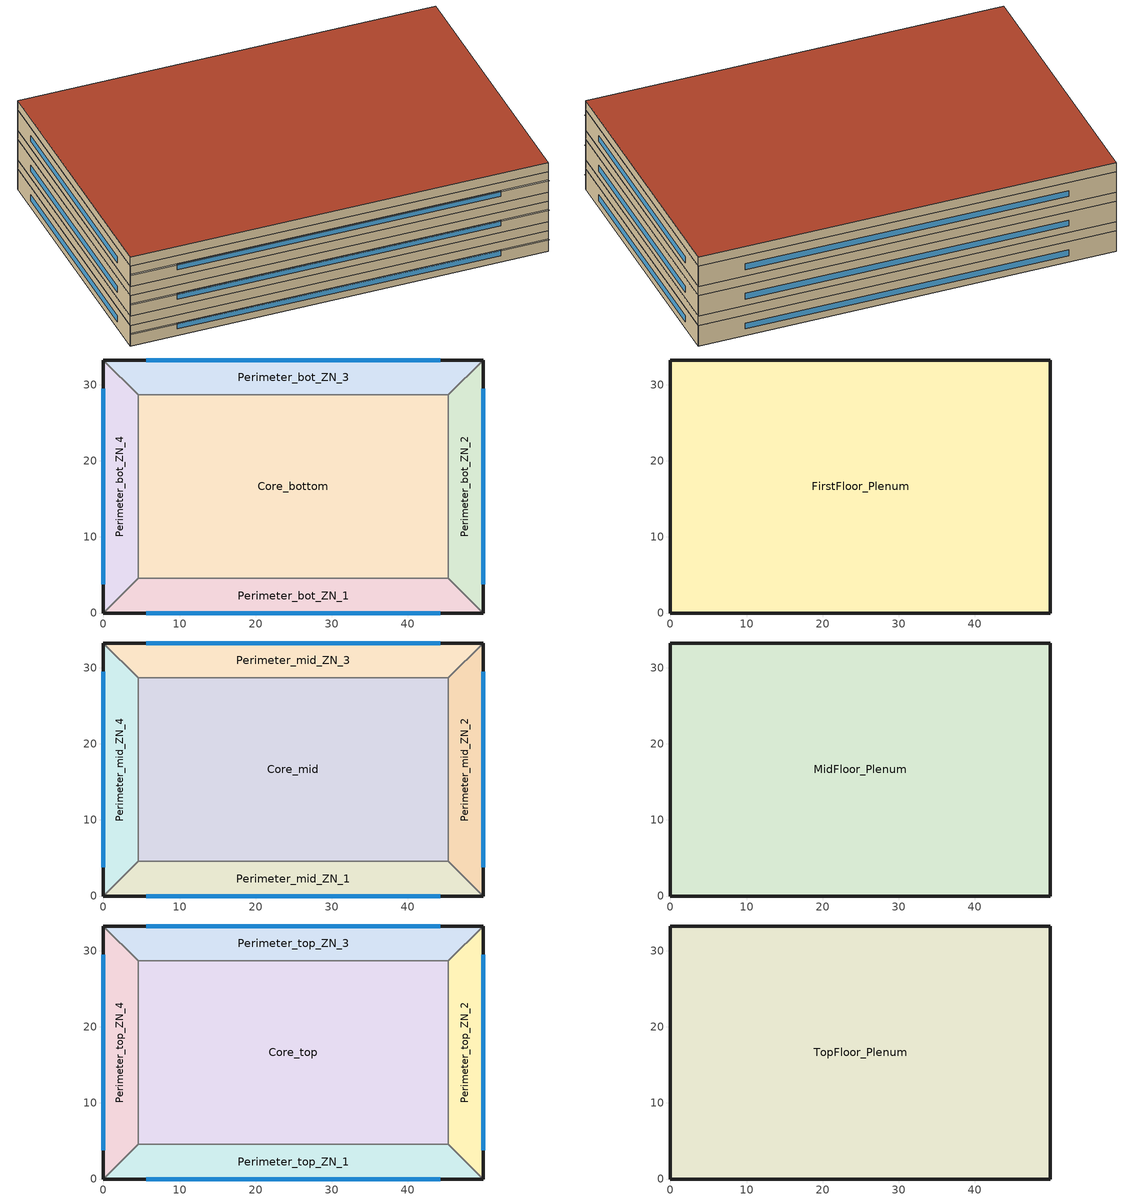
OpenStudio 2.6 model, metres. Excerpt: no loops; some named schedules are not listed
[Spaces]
Core_bottom
 floor ground: 45.34,28.7 45.34,4.57 4.57,4.57 4.57,28.7 z0
 wall to Perimeter_bot_ZN_1: 4.57,4.57 45.34,4.57 z0:2.74
 wall to Perimeter_bot_ZN_2: 45.34,4.57 45.34,28.7 z0:2.74
 wall to Perimeter_bot_ZN_4: 4.57,28.7 4.57,4.57 z0:2.74
 wall to Perimeter_bot_ZN_3: 45.34,28.7 4.57,28.7 z0:2.74
Perimeter_bot_ZN_2
 floor ground: 49.91,33.27 49.91,0 45.34,4.57 45.34,28.7 z0
 wall outside (BTAP-Ext-Wall-Mass:U-0.21-:{ "cond"=>0.19}): 49.91,0 49.91,33.27 z0:2.74
 wall to Perimeter_bot_ZN_1: 45.34,4.57 49.91,0 z0:2.74
 wall to Perimeter_bot_ZN_3: 49.91,33.27 45.34,28.7 z0:2.74
 window: 49.91,3.77 49.91,29.5 z0.87:1.64
Perimeter_bot_ZN_3
 floor ground: 49.91,33.27 45.34,28.7 4.57,28.7 0,33.27 z0
 wall outside (BTAP-Ext-Wall-Mass:U-0.21-:{ "cond"=>0.19}): 49.91,33.27 0,33.27 z0:2.74
 wall to Perimeter_bot_ZN_4: 0,33.27 4.57,28.7 z0:2.74
 window: 44.27,33.27 5.64,33.27 z0.87:1.64
Perimeter_bot_ZN_1
 floor ground: 45.34,4.57 49.91,0 0,0 4.57,4.57 z0
 wall outside (BTAP-Ext-Wall-Mass:U-0.21-:{ "cond"=>0.19}): 0,0 49.91,0 z0:2.74
 wall to Perimeter_bot_ZN_4: 4.57,4.57 0,0 z0:2.74
 window: 5.64,0 44.27,0 z0.87:1.64
Perimeter_bot_ZN_4
 floor ground: 0,33.27 4.57,28.7 4.57,4.57 0,0 z0
 wall outside (BTAP-Ext-Wall-Mass:U-0.21-:{ "cond"=>0.19}): 0,33.27 0,0 z0:2.74
 window: 0,29.5 0,3.77 z0.87:1.64
FirstFloor_Plenum
 floor to Perimeter_bot_ZN_3: 49.91,33.27 45.34,28.7 4.57,28.7 0,33.27 z2.74
 floor to Perimeter_bot_ZN_1: 45.34,4.57 49.91,0 0,0 4.57,4.57 z2.74
 floor to Core_bottom: 45.34,28.7 45.34,4.57 4.57,4.57 4.57,28.7 z2.74
 floor to Perimeter_bot_ZN_4: 0,33.27 4.57,28.7 4.57,4.57 0,0 z2.74
 floor to Perimeter_bot_ZN_2: 49.91,33.27 49.91,0 45.34,4.57 45.34,28.7 z2.74
 wall outside (BTAP-Ext-Wall-Mass:U-0.21-:{ "cond"=>0.19}): 0,33.27 0,0 49.91,0 49.91,33.27 0,33.27 z2.74:3.96
Perimeter_mid_ZN_4
 floor to FirstFloor_Plenum: 0,33.27 4.57,28.7 4.57,4.57 0,0 z3.96
 wall outside (BTAP-Ext-Wall-Mass:U-0.21-:{ "cond"=>0.19}): 0,33.27 0,0 z3.96:6.71
 wall to Perimeter_mid_ZN_3: 4.57,28.7 0,33.27 z3.96:6.71
 wall to Core_mid: 4.57,4.57 4.57,28.7 z3.96:6.71
 wall to Perimeter_mid_ZN_1: 0,0 4.57,4.57 z3.96:6.71
 window: 0,29.5 0,3.77 z4.84:5.6
Perimeter_mid_ZN_1
 floor to FirstFloor_Plenum: 45.34,4.57 49.91,0 0,0 4.57,4.57 z3.96
 wall outside (BTAP-Ext-Wall-Mass:U-0.21-:{ "cond"=>0.19}): 0,0 49.91,0 z3.96:6.71
 wall to Core_mid: 45.34,4.57 4.57,4.57 z3.96:6.71
 wall to Perimeter_mid_ZN_2: 49.91,0 45.34,4.57 z3.96:6.71
 window: 5.64,0 44.27,0 z4.84:5.6
Perimeter_mid_ZN_2
 floor to FirstFloor_Plenum: 49.91,33.27 49.91,0 45.34,4.57 45.34,28.7 z3.96
 wall outside (BTAP-Ext-Wall-Mass:U-0.21-:{ "cond"=>0.19}): 49.91,0 49.91,33.27 z3.96:6.71
 wall to Perimeter_mid_ZN_3: 49.91,33.27 45.34,28.7 z3.96:6.71
 wall to Core_mid: 45.34,28.7 45.34,4.57 z3.96:6.71
 window: 49.91,3.77 49.91,29.5 z4.84:5.6
Core_mid
 floor to FirstFloor_Plenum: 45.34,28.7 45.34,4.57 4.57,4.57 4.57,28.7 z3.96
 wall to Perimeter_mid_ZN_3: 45.34,28.7 4.57,28.7 z3.96:6.71
Perimeter_mid_ZN_3
 floor to FirstFloor_Plenum: 49.91,33.27 45.34,28.7 4.57,28.7 0,33.27 z3.96
 wall outside (BTAP-Ext-Wall-Mass:U-0.21-:{ "cond"=>0.19}): 49.91,33.27 0,33.27 z3.96:6.71
 window: 44.27,33.27 5.64,33.27 z4.84:5.6
MidFloor_Plenum
 floor to Perimeter_mid_ZN_3: 49.91,33.27 45.34,28.7 4.57,28.7 0,33.27 z6.71
 floor to Perimeter_mid_ZN_4: 0,33.27 4.57,28.7 4.57,4.57 0,0 z6.71
 floor to Core_mid: 45.34,28.7 45.34,4.57 4.57,4.57 4.57,28.7 z6.71
 floor to Perimeter_mid_ZN_2: 49.91,33.27 49.91,0 45.34,4.57 45.34,28.7 z6.71
 floor to Perimeter_mid_ZN_1: 45.34,4.57 49.91,0 0,0 4.57,4.57 z6.71
 wall outside (BTAP-Ext-Wall-Mass:U-0.21-:{ "cond"=>0.19}): 0,33.27 0,0 49.91,0 49.91,33.27 0,33.27 z6.71:7.92
Perimeter_top_ZN_3
 floor to MidFloor_Plenum: 49.91,33.27 45.34,28.7 4.57,28.7 0,33.27 z7.92
 wall outside (BTAP-Ext-Wall-Mass:U-0.21-:{ "cond"=>0.19}): 49.91,33.27 0,33.27 z7.92:10.67
 wall to Perimeter_top_ZN_4: 0,33.27 4.57,28.7 z7.92:10.67
 wall to Core_top: 4.57,28.7 45.34,28.7 z7.92:10.67
 wall to Perimeter_top_ZN_2: 45.34,28.7 49.91,33.27 z7.92:10.67
 window: 44.27,33.27 5.64,33.27 z8.8:9.57
Perimeter_top_ZN_4
 floor to MidFloor_Plenum: 0,33.27 4.57,28.7 4.57,4.57 0,0 z7.92
 wall outside (BTAP-Ext-Wall-Mass:U-0.21-:{ "cond"=>0.19}): 0,33.27 0,0 z7.92:10.67
 wall to Perimeter_top_ZN_1: 0,0 4.57,4.57 z7.92:10.67
 wall to Core_top: 4.57,4.57 4.57,28.7 z7.92:10.67
 window: 0,29.5 0,3.77 z8.8:9.57
Core_top
 floor to MidFloor_Plenum: 45.34,28.7 45.34,4.57 4.57,4.57 4.57,28.7 z7.92
 wall to Perimeter_top_ZN_1: 4.57,4.57 45.34,4.57 z7.92:10.67
 wall to Perimeter_top_ZN_2: 45.34,4.57 45.34,28.7 z7.92:10.67
Perimeter_top_ZN_2
 floor to MidFloor_Plenum: 49.91,33.27 49.91,0 45.34,4.57 45.34,28.7 z7.92
 wall outside (BTAP-Ext-Wall-Mass:U-0.21-:{ "cond"=>0.19}): 49.91,0 49.91,33.27 z7.92:10.67
 wall to Perimeter_top_ZN_1: 45.34,4.57 49.91,0 z7.92:10.67
 window: 49.91,3.77 49.91,29.5 z8.8:9.57
Perimeter_top_ZN_1
 floor to MidFloor_Plenum: 45.34,4.57 49.91,0 0,0 4.57,4.57 z7.92
 wall outside (BTAP-Ext-Wall-Mass:U-0.21-:{ "cond"=>0.19}): 0,0 49.91,0 z7.92:10.67
 window: 5.64,0 44.27,0 z8.8:9.57
TopFloor_Plenum
 floor to Perimeter_top_ZN_4: 0,33.27 4.57,28.7 4.57,4.57 0,0 z10.67
 floor to Perimeter_top_ZN_2: 49.91,33.27 49.91,0 45.34,4.57 45.34,28.7 z10.67
 floor to Core_top: 45.34,28.7 45.34,4.57 4.57,4.57 4.57,28.7 z10.67
 floor to Perimeter_top_ZN_3: 49.91,33.27 45.34,28.7 4.57,28.7 0,33.27 z10.67
 floor to Perimeter_top_ZN_1: 45.34,4.57 49.91,0 0,0 4.57,4.57 z10.67
 wall outside (BTAP-Ext-Wall-Mass:U-0.21-:{ "cond"=>0.19}): 0,33.27 0,0 49.91,0 49.91,33.27 0,33.27 z10.67:11.89
 roof outside (BTAP-Ext-Roof-Metal:U-0.138-:{ "cond"=>0.117}): 49.91,0 49.91,33.27 0,33.27 0,0 z11.89
shading: 49.89,0 0.03,0 0.03,-0.35 49.89,-0.35 z1.75; 49.89,0 0.03,0 0.03,-0.35 49.89,-0.35 z5.72; 49.89,0 0.03,0 0.03,-0.35 49.89,-0.35 z9.68
[Site]
Fort McMurray AP_AB_CAN: Latitude {deg}=56.653; Longitude {deg}=-111.223; Time Zone {hr}=-7; Elevation {m}=369.1; Terrain=City
[Building]
MediumOffice-CAN_AB_Fort.McMurray.AP.716890_CWEC2016.epw created: 2019-07-24 21:03:42 +0000: North Axis {deg}=0; Default Construction Set=BTAP-Mass at hdd = 6250.0; Standards Number of Stories=3; Standards Number of Above Ground Stories=3; Standards Building Type=NECB2017_MediumOffice
[ClimateZones]
Climate Zone Institution Name 1=ASHRAE; Climate Zone Document Name 1=ANSI/ASHRAE Standard 169; Climate Zone Document Year 1=2006; Climate Zone Institution Name 2=CEC; Climate Zone Document Name 2=California Climate Zone Descriptions; Climate Zone Document Year 2=1995
[Site:WaterMainsTemperature]
Calculation Method=Correlation; Annual Average Outdoor Air Temperature {C}=1.875; Maximum Difference In Monthly Average Outdoor Air Temperatures {deltaC}=34.4
[Site:GroundTemperature:BuildingSurface]
19.527, 19.502, 19.536, 19.598, 20.002, 21.64, 22.225, 22.375, 21.449, 20.121, 19.802, 19.633
[SizingPeriod:DesignDay] Barometric Pressure {Pa}=96969; Sky Clearness=0; Rain Indicator=0; Snow Indicator=0; Day of Month=21; Daylight Saving Time Indicator=0; Humidity Indicating Type=Wetbulb; Dry-Bulb Temperature Range Modifier Type=DefaultMultipliers
Name | Maximum Dry-Bulb Temperature {C} | Daily Dry-Bulb Temperature Range {deltaC} | Humidity Indicating Conditions at Maximum Dry-Bulb | Wind Speed {m/s} | Wind Direction {deg} | Month | Day Type | Solar Model Indicator | ASHRAE Taub | ASHRAE Taud
Fort McMurray AP Ann Clg .4% Condns DB=>MWB | 28.9 | 12.4 | 17.8 | 3.7 | 250 | 7 | SummerDesignDay | ASHRAETau | 0.377 | 2.403
Fort McMurray AP Ann Htg 99.6% Condns DB | -36.2 | 0 | -36.2 | 1 | 90 | 1 | WinterDesignDay | ASHRAEClearSky
[Material:NoMass] Roughness=Smooth; Thermal Absorptance=0.9; Solar Absorptance=0.7
Name | Thermal Resistance {m2-K/W} | Visible Absorptance
Typical Carpet Pad | 0.21648 | 0.8
Typical Insulation 1 | 5.91238 | 0.7
Typical Insulation 2 | 4.49096 | 0.7
Typical Insulation 3 | 7.24636 | 0.7
Typical Carpet Pad 2 | 1.25503 | 0.8
Typical Carpet Pad 3 | 3.45515 | 0.8
Typical Insulation 4 | 0.526298 | 0.7
Typical Insulation 5 | 0.526316 | 0.7
Typical Insulation 6 R-28.35 | 4.99222 | 0.7
Typical Insulation 6 R-48.53 | 8.54699 | 0.7
[Material]
Name | Roughness | Thickness {m} | Conductivity {W/m-K} | Density {kg/m3} | Specific Heat {J/kg-K} | Thermal Absorptance | Solar Absorptance | Visible Absorptance
100mm Normalweight concrete floor | MediumSmooth | 0.1016 | 2.31 | 2322 | 832
G01 13mm gypsum board | Smooth | 0.0127 | 0.16 | 800 | 1090 | 0.9 | 0.7 | 0.5
G05 25mm wood | MediumSmooth | 0.0254 | 0.15 | 608 | 1630 | 0.9 | 0.5 | 0.5
4 in. Normalweight Concrete Floor | MediumRough | 0.1016 | 2.31 | 2322 | 832 | 0.9 | 0.7 | 0.7
1IN Stucco; 1IN Stucco 1 | Smooth | 0.0253 | 0.6918 | 1858 | 837 | 0.9 | 0.7 | 0.92
8IN CONCRETE HW RefBldg; 8IN CONCRETE HW RefBldg 1 | Rough | 0.2032 | 1.311 | 2240 | 836.8 | 0.9 | 0.7 | 0.7
1/2IN Gypsum; 1/2IN Gypsum 1 | Smooth | 0.0127 | 0.16 | 784.9 | 830 | 0.9 | 0.4 | 0.4
Metal Roof Surface; F08 Metal surface; Metal Roof Surface 1 | Smooth | 0.0008 | 45.28 | 7824 | 500 | 0.9 | 0.7 | 0.7
6 in. Normalweight Concrete Floor | MediumRough | 0.1524 | 2.31 | 2322 | 832 | 0.9 | 0.7 | 0.7
[Construction]
BTAP-Int-Floor: 100mm Normalweight concrete floor, Typical Carpet Pad
BTAP-Int-Wall: G01 13mm gypsum board, G01 13mm gypsum board
BTAP-Int-Ceiling: Typical Carpet Pad, 100mm Normalweight concrete floor
BTAP-Ext-DaylightDiffuser: SimpleGlazing
BTAP-Int-Door: G05 25mm wood
BTAP-Ext-Floor-Mass:U-0.162: Typical Insulation 1, 4 in. Normalweight Concrete Floor, Typical Carpet Pad
BTAP-Ext-Wall-Mass:U-0.21: 1IN Stucco, 8IN CONCRETE HW RefBldg, Typical Insulation 2, 1/2IN Gypsum
BTAP-Ext-Roof-Metal:U-0.138: Metal Roof Surface, Typical Insulation 3
BTAP-Grnd-Floor-Mass:U-0.757: 6 in. Normalweight Concrete Floor, Typical Carpet Pad 2
BTAP-Grnd-Roof-Mass:U-0.284: 6 in. Normalweight Concrete Floor, Typical Carpet Pad 3
BTAP-Ext-Door:U-1.9000000000000001: F08 Metal surface, Typical Insulation 4
BTAP-Ext-OverHeadDoor:U-1.9000000000000001: Typical Insulation 5
BTAP-Ext-DaylightDiffuser:U=0.190 SHGC=0.600: SimpleGlazing:U=0.190 SHGC=0.600
BTAP-Ext-Wall-Mass:U-0.21-:{ "cond"=>0.19}: 1IN Stucco 1, 8IN CONCRETE HW RefBldg 1, Typical Insulation 6 R-28.35, 1/2IN Gypsum 1
BTAP-Ext-Roof-Metal:U-0.138-:{ "cond"=>0.117}: Metal Roof Surface 1, Typical Insulation 6 R-48.53
[DefaultConstructionSet]
BTAP-Mass at hdd = 6250.0: Default Exterior Surface Constructions=BTAP-Mass at hdd = 6250.0; Default Interior Surface Constructions=Default Surface Constructions 2; Default Ground Contact Surface Constructions=BTAP-Mass at hdd = 6250.0 1; Default Exterior SubSurface Constructions=BTAP-Mass at hdd = 6250.0; Default Interior SubSurface Constructions=Default Sub Surface Constructions 2; Interior Partition Construction=BTAP-Int-Door
[DefaultSurfaceConstructions]
Name | Floor Construction | Wall Construction | Roof Ceiling Construction
Default Surface Constructions 2 | BTAP-Int-Floor | BTAP-Int-Wall | BTAP-Int-Ceiling
BTAP-Mass at hdd = 6250.0 | BTAP-Ext-Floor-Mass:U-0.162 | BTAP-Ext-Wall-Mass:U-0.21 | BTAP-Ext-Roof-Metal:U-0.138
BTAP-Mass at hdd = 6250.0 1 | BTAP-Grnd-Floor-Mass:U-0.757 | BTAP-Grnd-Roof-Mass:U-0.284 | BTAP-Grnd-Roof-Mass:U-0.284
[DefaultSubSurfaceConstructions]
Name | Fixed Window Construction | Operable Window Construction | Door Construction | Glass Door Construction | Overhead Door Construction | Skylight Construction | Tubular Daylight Dome Construction | Tubular Daylight Diffuser Construction
Default Sub Surface Constructions 2 | BTAP-Ext-DaylightDiffuser | BTAP-Ext-DaylightDiffuser | BTAP-Int-Door
BTAP-Mass at hdd = 6250.0 | BTAP-Ext-DaylightDiffuser:U=0.190 SHGC=0.600 | BTAP-Ext-DaylightDiffuser:U=0.190 SHGC=0.600 | BTAP-Ext-Door:U-1.9000000000000001 | BTAP-Ext-DaylightDiffuser:U=0.190 SHGC=0.600 | BTAP-Ext-OverHeadDoor:U-1.9000000000000001 | BTAP-Ext-DaylightDiffuser:U=0.190 SHGC=0.600 | BTAP-Ext-DaylightDiffuser:U=0.190 SHGC=0.600 | BTAP-Ext-DaylightDiffuser:U=0.190 SHGC=0.600
[WindowMaterial:SimpleGlazingSystem] Solar Heat Gain Coefficient=0.3; Visible Transmittance=0.21
Name | U-Factor {W/m2-K}
SimpleGlazing | 2.2
SimpleGlazing:U=0.190 SHGC=0.600 | 1.9
[Space]
Name | Space Type | Building Story | Thermal Zone | Part of Total Floor Area
Perimeter_mid_ZN_4 | Space Function Office open plan | Building Story 2 | ALL_ST=Office open plan_FL=Building Story 2_SCH=A 4 | Yes
Core_bottom | Space Function Office open plan | Building Story 1 | ALL_ST=Office open plan_FL=Building Story 1_SCH=A 2 | Yes
FirstFloor_Plenum | Space Function - undefined - | Building Story 1 | ALL_ST=- undefined -_FL=Building Story 1_SCH=A | No
TopFloor_Plenum | Space Function - undefined - | Building Story 3 | ALL_ST=- undefined -_FL=Building Story 3_SCH=A | No
Perimeter_top_ZN_3 | Space Function Office open plan | Building Story 3 | ALL_ST=Office open plan_FL=Building Story 3_SCH=A 4 | Yes
Perimeter_bot_ZN_2 | Space Function Office open plan | Building Story 1 | ALL_ST=Office open plan_FL=Building Story 1_SCH=A 3 | Yes
MidFloor_Plenum | Space Function - undefined - | Building Story 2 | ALL_ST=- undefined -_FL=Building Story 2_SCH=A | No
Perimeter_mid_ZN_1 | Space Function Office open plan | Building Story 2 | ALL_ST=Office open plan_FL=Building Story 2_SCH=A 3 | Yes
Perimeter_bot_ZN_1 | Space Function Office open plan | Building Story 1 | ALL_ST=Office open plan_FL=Building Story 1_SCH=A 1 | Yes
Perimeter_bot_ZN_3 | Space Function Office open plan | Building Story 1 | ALL_ST=Office open plan_FL=Building Story 1_SCH=A 4 | Yes
Perimeter_mid_ZN_2 | Space Function Office open plan | Building Story 2 | ALL_ST=Office open plan_FL=Building Story 2_SCH=A 2 | Yes
Perimeter_top_ZN_4 | Space Function Office open plan | Building Story 3 | ALL_ST=Office open plan_FL=Building Story 3_SCH=A 1 | Yes
Perimeter_bot_ZN_4 | Space Function Office open plan | Building Story 1 | ALL_ST=Office open plan_FL=Building Story 1_SCH=A | Yes
Core_top | Space Function Office open plan | Building Story 3 | ALL_ST=Office open plan_FL=Building Story 3_SCH=A 2 | Yes
Perimeter_top_ZN_2 | Space Function Office open plan | Building Story 3 | ALL_ST=Office open plan_FL=Building Story 3_SCH=A | Yes
Perimeter_top_ZN_1 | Space Function Office open plan | Building Story 3 | ALL_ST=Office open plan_FL=Building Story 3_SCH=A 3 | Yes
Core_mid | Space Function Office open plan | Building Story 2 | ALL_ST=Office open plan_FL=Building Story 2_SCH=A | Yes
Perimeter_mid_ZN_3 | Space Function Office open plan | Building Story 2 | ALL_ST=Office open plan_FL=Building Story 2_SCH=A 1 | Yes
[BuildingStory]
Name | Nominal Z Coordinate {m}
Building Story 1 | 0
Building Story 2 | 3.9624
Building Story 3 | 7.9248
[SpaceType] Standards Building Type=Space Function
Name | Default Schedule Set | Design Specification Outdoor Air Object | Standards Space Type
Space Function - undefined - | Space Function - undefined - Schedule Set | Space Function - undefined - Ventilation | - undefined -
Space Function Office open plan | Space Function Office open plan Schedule Set | Space Function Office open plan Ventilation | Office open plan
[DesignSpecification:OutdoorAir]
Space Function Office open plan Ventilation: Outdoor Air Method=Sum; Outdoor Air Flow per Person {m3/s-person}=0; Outdoor Air Flow per Floor Area {m3/s-m2}=0.00042164; Outdoor Air Flow Rate {m3/s}=0; Outdoor Air Flow Air Changes per Hour {1/hr}=0
[DefaultScheduleSet]
Space Function Office open plan Schedule Set: Number of People Schedule=NECB-A-Occupancy; People Activity Level Schedule=NECB-Activity; Lighting Schedule=NECB-A-Occupancy-NECB-A-Lighting-0.2-0.1-0.67-Light Ruleset; Electric Equipment Schedule=NECB-A-Electric-Equipment; Infiltration Schedule=Always On
[ThermostatSetpoint:DualSetpoint]
Name | Heating Setpoint Temperature Schedule | Cooling Setpoint Temperature Schedule
Space Function Office open plan Thermostat 31; Space Function Office open plan Thermostat 32; Space Function Office open plan Thermostat 33; Space Function Office open plan Thermostat 34; Space Function Office open plan Thermostat 35; Space Function Office open plan Thermostat 36; Space Function Office open plan Thermostat 37; Space Function Office open plan Thermostat 38; Space Function Office open plan Thermostat 39; Space Function Office open plan Thermostat 40; Space Function Office open plan Thermostat 41; Space Function Office open plan Thermostat 42; Space Function Office open plan Thermostat 43; Space Function Office open plan Thermostat 44; Space Function Office open plan Thermostat 45 | NECB-A-Thermostat Setpoint-Heating | NECB-A-Thermostat Setpoint-Cooling
Space Function - undefined - Thermostat 7; Space Function - undefined - Thermostat 8; Space Function - undefined - Thermostat 9
[People]
Space Function Office open plan People: People Definition=Space Function Office open plan People Definition; Space or SpaceType=Space Function Office open plan; Work Efficiency Schedule=Work Efficiency Schedule; Clothing Insulation Schedule=Clothing Schedule; Air Velocity Schedule=Air Velocity Schedule; Multiplier=1
[Lights]
Space Function Office open plan Lights: Lights Definition=Space Function Office open plan Lights Definition-new; Space or SpaceType=Space Function Office open plan; Fraction Replaceable=1
[SpaceInfiltration:DesignFlowRate] Schedule=Always On Discrete; Design Flow Rate Calculation Method=Flow/ExteriorArea; Flow per Exterior Surface Area {m3/s-m2}=0.0001289; Constant Term Coefficient=0; Temperature Term Coefficient=0; Velocity Term Coefficient=0.224; Velocity Squared Term Coefficient=0
Name | Space or SpaceType
FirstFloor_Plenum Infiltration | FirstFloor_Plenum
MidFloor_Plenum Infiltration | MidFloor_Plenum
Perimeter_bot_ZN_1 Infiltration | Perimeter_bot_ZN_1
Perimeter_bot_ZN_2 Infiltration | Perimeter_bot_ZN_2
Perimeter_bot_ZN_3 Infiltration | Perimeter_bot_ZN_3
Perimeter_bot_ZN_4 Infiltration | Perimeter_bot_ZN_4
Perimeter_mid_ZN_1 Infiltration | Perimeter_mid_ZN_1
Perimeter_mid_ZN_2 Infiltration | Perimeter_mid_ZN_2
Perimeter_mid_ZN_3 Infiltration | Perimeter_mid_ZN_3
Perimeter_mid_ZN_4 Infiltration | Perimeter_mid_ZN_4
Perimeter_top_ZN_1 Infiltration | Perimeter_top_ZN_1
Perimeter_top_ZN_2 Infiltration | Perimeter_top_ZN_2
Perimeter_top_ZN_3 Infiltration | Perimeter_top_ZN_3
Perimeter_top_ZN_4 Infiltration | Perimeter_top_ZN_4
TopFloor_Plenum Infiltration | TopFloor_Plenum
[ThermalZone] Use Ideal Air Loads=No
Name | Thermostat
ALL_ST=Office open plan_FL=Building Story 2_SCH=A | Space Function Office open plan Thermostat 31
ALL_ST=Office open plan_FL=Building Story 3_SCH=A | Space Function Office open plan Thermostat 32
ALL_ST=Office open plan_FL=Building Story 1_SCH=A | Space Function Office open plan Thermostat 33
ALL_ST=Office open plan_FL=Building Story 3_SCH=A 1 | Space Function Office open plan Thermostat 34
ALL_ST=Office open plan_FL=Building Story 2_SCH=A 1 | Space Function Office open plan Thermostat 35
ALL_ST=Office open plan_FL=Building Story 3_SCH=A 2 | Space Function Office open plan Thermostat 36
ALL_ST=Office open plan_FL=Building Story 2_SCH=A 2 | Space Function Office open plan Thermostat 37
ALL_ST=- undefined -_FL=Building Story 2_SCH=A | Space Function - undefined - Thermostat 7
ALL_ST=Office open plan_FL=Building Story 2_SCH=A 3 | Space Function Office open plan Thermostat 38
ALL_ST=Office open plan_FL=Building Story 1_SCH=A 1 | Space Function Office open plan Thermostat 39
ALL_ST=Office open plan_FL=Building Story 1_SCH=A 2 | Space Function Office open plan Thermostat 40
ALL_ST=Office open plan_FL=Building Story 3_SCH=A 3 | Space Function Office open plan Thermostat 41
ALL_ST=- undefined -_FL=Building Story 1_SCH=A | Space Function - undefined - Thermostat 8
ALL_ST=Office open plan_FL=Building Story 2_SCH=A 4 | Space Function Office open plan Thermostat 42
ALL_ST=Office open plan_FL=Building Story 3_SCH=A 4 | Space Function Office open plan Thermostat 43
ALL_ST=Office open plan_FL=Building Story 1_SCH=A 3 | Space Function Office open plan Thermostat 44
ALL_ST=- undefined -_FL=Building Story 3_SCH=A | Space Function - undefined - Thermostat 9
ALL_ST=Office open plan_FL=Building Story 1_SCH=A 4 | Space Function Office open plan Thermostat 45
